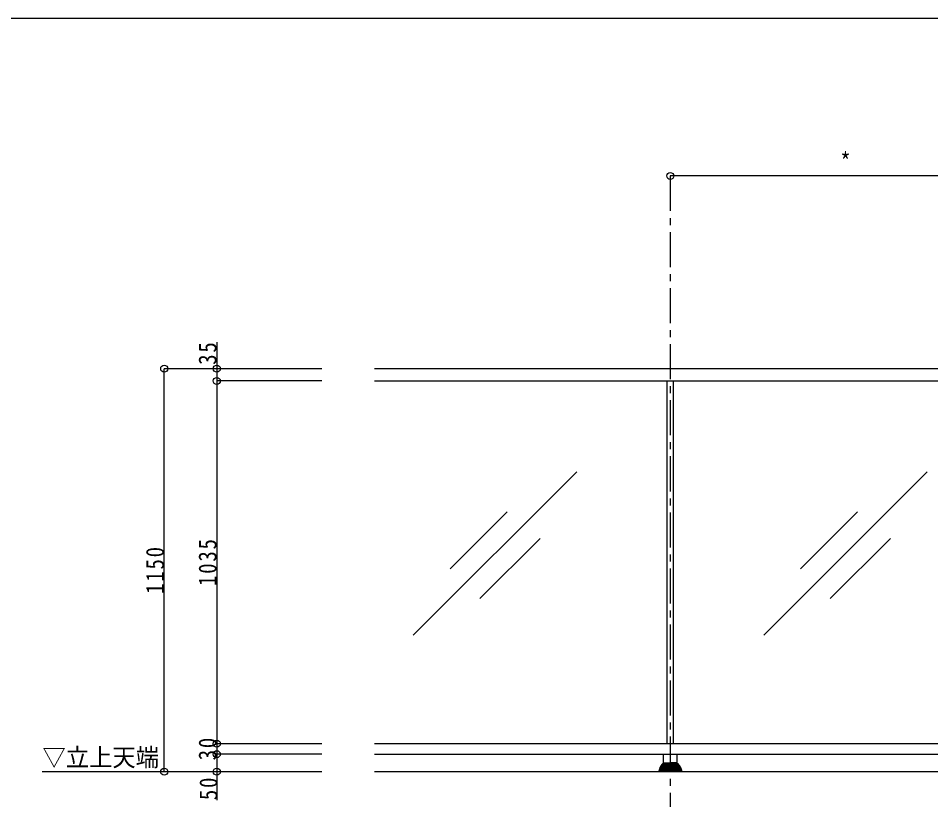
# Model space of a CAD drawing. Units: millimetres at full size, sheet at 1:5, with parts at other scales. Extents: x -1050 to 1050, y -742 to 742.
# Drawn here: x -344 to 307, y 120 to 682 of the extents above; entities that cross this region are included whole.
import ezdxf
from ezdxf.enums import TextEntityAlignment as Align

# ---------------------------------------------------------------- set-up
doc = ezdxf.new("R2010")
doc.units = ezdxf.units.MM
doc.header["$LTSCALE"] = 5
doc.linetypes.add('CHAIN1', pattern=[8, 5, -1, 1, -1])
doc.layers.add('1-5_図枠1_1', color=7, linetype='Continuous')
doc.layers.add('1-6_姿図', color=7, linetype='Continuous')
doc.styles.add('ＭＳ ゴシック', font='')
doc.styles.get('ＭＳ ゴシック').set_extended_font_data('MS Gothic')

# ---------------------------------------------------------------- blocks, each defined once
blk = doc.blocks.new('dimension_origin')
at = {"color": 0, "linetype": 'Continuous', "lineweight": -2}
blk.add_circle((0, 0), 1.25, dxfattribs=at)

msp = doc.modelspace()

# ---------------------------------------------------------------- linework, layer by layer
at = {"layer": '1-5_図枠1_1'}
msp.add_line((-990, 682.5), (703.535, 682.5), dxfattribs=at)
at = {"layer": '1-6_姿図', "linetype": 'CHAIN1'}
msp.add_line((121, 570), (121, 120), dxfattribs=at)
at = {"layer": '1-6_姿図'}
for p, q in [((371, 570), (121, 570)), ((-202.5, 451.511), (-202.5, 423.75)), ((-127.5, 432.5), (-240, 432.5)), ((-240, 145), (-240, 432.5)), ((872.5, 432.5), (-90, 432.5)), ((-127.5, 423.75), (-202.5, 423.75)), ((-202.5, 423.75), (-202.5, 165)), ((-90, 423.75), (872.5, 423.75)), ((118.75, 165), (118.75, 423.75)), ((123.25, 165), (123.25, 423.75)), ((-62.302, 242.323), (54.302, 358.927)), ((187.698, 242.323), (304.302, 358.927)), ((-36.069, 289.769), (4.596, 330.434)), ((213.931, 289.769), (254.596, 330.434)), ((-14.856, 268.556), (28.069, 311.481)), ((235.144, 268.556), (278.069, 311.481)), ((-127.5, 165), (-202.5, 165)), ((-202.5, 165), (-202.5, 157.5)), ((121, 165), (-90, 165)), ((371, 165), (121, 165)), ((-127.5, 157.5), (-202.5, 157.5)), ((-202.5, 157.5), (-202.5, 124.729)), ((-90, 157.5), (121, 157.5)), ((116.25, 151.25), (116.25, 157.5)), ((121, 157.5), (371, 157.5)), ((125.75, 157.5), (125.75, 151.25)), ((114.882, 149.8), (121, 149.8)), ((115.073, 150.1), (115.073, 149.8)), ((115.527, 150.6), (121, 150.6)), ((115.75, 150.75), (115.75, 150.6)), ((116.25, 151.25), (121, 151.25)), ((125.75, 151.25), (121, 151.25)), ((126.473, 150.6), (121, 150.6)), ((127.118, 149.8), (121, 149.8)), ((126.25, 150.75), (126.25, 150.6)), ((126.927, 150.1), (126.927, 149.8)), ((-127.5, 145), (-326.963, 145)), ((877.5, 145), (-90, 145)), ((112.75, 145.482), (112.75, 145)), ((112.941, 146.311), (112.941, 145.8)), ((112.941, 145.8), (121, 145.8)), ((113.187, 147.014), (113.187, 146.599)), ((113.187, 146.6), (121, 146.6)), ((113.505, 147.76), (113.505, 147.407)), ((113.505, 147.407), (121, 147.407)), ((113.908, 148.524), (113.908, 148.2)), ((113.908, 148.2), (121, 148.2)), ((114.36, 149.001), (121, 149.001)), ((114.424, 149.302), (114.424, 149.001)), ((127.64, 149.001), (121, 149.001)), ((128.092, 148.2), (121, 148.2)), ((128.495, 147.407), (121, 147.407)), ((128.813, 146.6), (121, 146.6)), ((129.059, 145.8), (121, 145.8)), ((127.576, 149.302), (127.576, 149.001)), ((128.092, 148.524), (128.092, 148.2)), ((128.495, 147.76), (128.495, 147.407)), ((128.813, 147.014), (128.813, 146.599)), ((129.059, 146.311), (129.059, 145.8)), ((129.25, 145.482), (129.25, 145))]:
    msp.add_line(p, q, dxfattribs=at)
for centre, radius, start, end in [((114.912, 149.312), 0.488, 86.57068, 181.25523), ((115.584, 150.089), 0.512, 86.56134, 178.79631), ((116.25, 150.75), 0.5, 90, 180), ((125.75, 150.75), 0.5, 0, 90), ((126.416, 150.089), 0.512, 1.20369, 93.43866), ((127.088, 149.312), 0.488, 358.74477, 93.42932), ((113.114, 145.48), 0.364, 118.33625, 179.71056), ((113.244, 146.303), 0.303, 100.92102, 178.46143), ((113.556, 147.04), 0.37, 97.87545, 184.11221), ((113.92, 147.785), 0.415, 91.62275, 183.49063), ((114.373, 148.536), 0.466, 91.64474, 181.439), ((127.627, 148.536), 0.466, 358.561, 88.35526), ((128.08, 147.785), 0.415, 356.50937, 88.37725), ((128.444, 147.04), 0.37, 355.88779, 82.12455), ((128.756, 146.303), 0.303, 1.53857, 79.07898), ((128.886, 145.48), 0.364, 0.28944, 61.66375)]:
    msp.add_arc(centre, radius, start, end, dxfattribs=at)

# ---------------------------------------------------------------- block references
at = {"layer": '1-6_姿図', "xscale": 2, "yscale": 2}
for p, rotation in [((121, 570), 180), ((-240, 432.5), 90), ((-202.5, 432.5), 90), ((-202.5, 423.75), 270), ((-202.5, 423.75), 90), ((-202.5, 165), 270), ((-202.5, 165), 90), ((-202.5, 157.5), 270), ((-202.5, 157.5), 90), ((-240, 145), 270), ((-202.5, 145), 270)]:
    msp.add_blockref('dimension_origin', p, dxfattribs=dict(at, rotation=rotation))

# ---------------------------------------------------------------- texts
at = {"layer": '1-6_姿図', "style": 'ＭＳ ゴシック'}
for s, width, p in [('*', 0.85, (242.25, 570)), ('▽立上天端', 0.95, (-326.851, 145))]:
    msp.add_text(s, height=12.83, dxfattribs=dict(at, width=width)).set_placement(p, align=Align.BOTTOM_LEFT)
at = {"layer": '1-6_姿図', "char_height": 12.83, "attachment_point": 7, "rotation": 90, "style": 'ＭＳ ゴシック'}
for s, insert in [('\\T1.17;\\W0.85;35', (-202.5, 435.261)), ('\\T1.17;\\W0.85;1035', (-202.5, 277.5)), ('\\T1.17;\\W0.85;1150', (-240, 271.875)), ('\\T1.17;\\W0.85;30', (-202.5, 153.125)), ('\\T1.17;\\W0.85;50', (-201.885, 124.729))]:
    msp.add_mtext(s, dxfattribs=dict(at, insert=insert))

doc.saveas('drawing.dxf')
